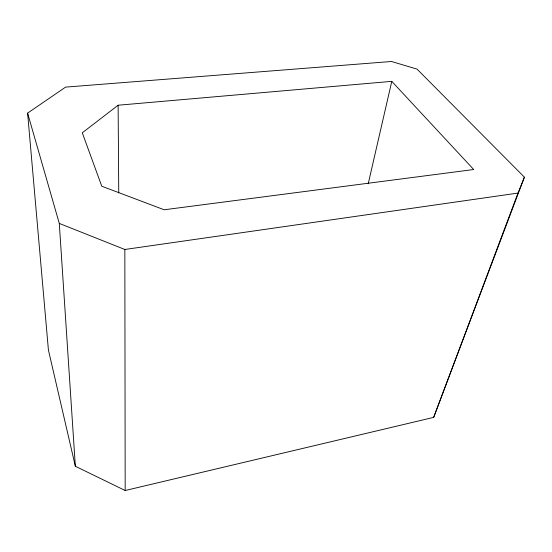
<?xml version="1.0" encoding="UTF-8"?>
<svg xmlns="http://www.w3.org/2000/svg" width="552" height="552" viewBox="0 0 552 552"><rect width="100%" height="100%" fill="white"/><g stroke="black" fill="none" stroke-linecap="round" stroke-linejoin="round"><path stroke-width="0.83" d="M368.205 183.816L391.782 81.351L118.121 105.225L82.289 132.811L101.768 186.224L164.179 209.774L473.706 169.526L391.782 81.351M433.672 417.381L517.997 193.076L524.4 177.178L417.043 69.117L391.485 61.486L65.619 87.112L27.6 113.119L48.417 350.037L75.348 466.261L125.18 490.514L433.672 417.381L524.4 177.178M27.6 113.119L59.292 223.415L124.842 249.476L517.997 193.076M59.292 223.415L75.348 466.261M118.121 105.225L118.749 192.938M124.842 249.476L125.18 490.514"/></g></svg>
